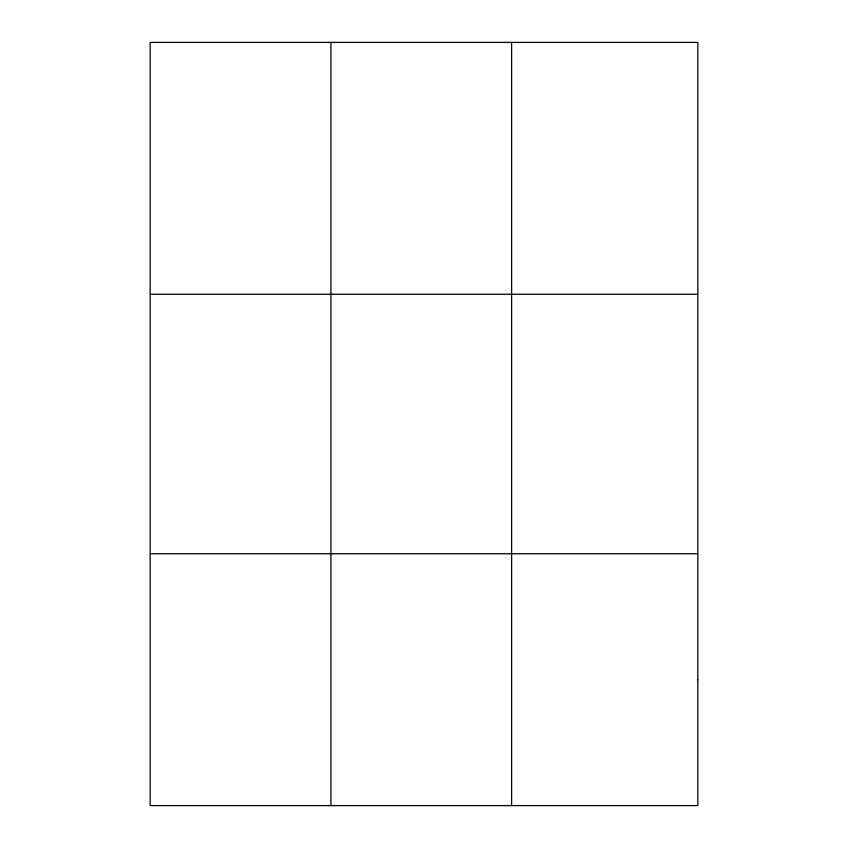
<?xml version="1.0" encoding="UTF-8"?>
<svg xmlns="http://www.w3.org/2000/svg" width="848" height="848" viewBox="0 0 848 848"><rect width="100%" height="100%" fill="white"/><g stroke="black" fill="none" stroke-linecap="round" stroke-linejoin="round"><path stroke-width="1.27" d="M330.9 42.4L330.9 805.6M511.62 42.4L511.62 805.6M150.181 294.256L697.819 294.256M150.181 553.744L697.819 553.744M697.819 679.672L697.819 805.6L150.181 805.6L150.181 42.4L697.819 42.4L697.819 679.672"/></g></svg>
